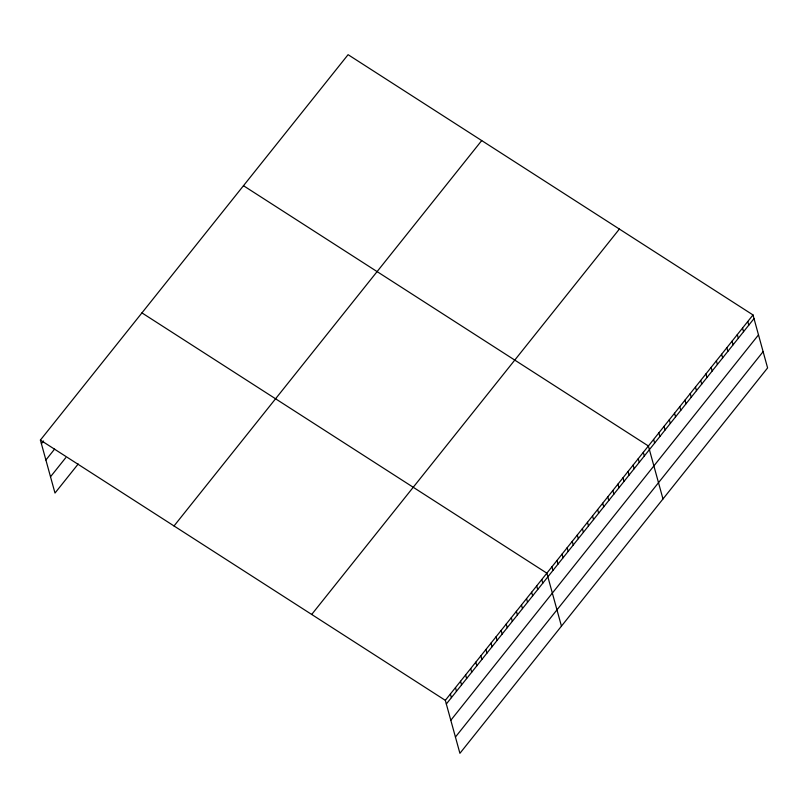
<?xml version="1.0" encoding="UTF-8"?>
<svg xmlns="http://www.w3.org/2000/svg" width="808" height="808" viewBox="0 0 808 808"><rect width="100%" height="100%" fill="white"/><g stroke="black" fill="none" stroke-linecap="round" stroke-linejoin="round"><path stroke-width="1.21" d="M40.4 440.077L348.086 54.681L753.005 314.948L767.6 367.923L459.914 753.319L445.319 700.344L40.4 440.077L54.995 493.052L78.204 463.984M41.41 443.733L43.581 441.006M45.894 460.005L54.59 449.107M50.51 476.771L65.741 457.702M174.023 525.968L481.709 140.572M311.696 614.454L619.383 229.058M445.319 700.344L753.005 314.948M446.329 704L754.015 318.604M450.803 720.281L758.5 334.886M455.429 737.048L763.116 351.652M243.471 185.709L648.39 445.986L662.984 498.96M141.935 312.888L546.854 573.165L561.449 626.139M747.774 321.503L748.784 325.159M742.542 328.058L743.552 331.714M737.32 334.603L738.32 338.259M732.088 341.158L733.088 344.814M726.857 347.713L727.867 351.369M721.625 354.257L722.635 357.914M716.393 360.812L717.403 364.469M711.161 367.367L712.171 371.024M705.929 373.912L706.939 377.578M700.698 380.467L701.708 384.123M695.466 387.022L696.476 390.678M690.244 393.567L691.244 397.233M685.012 400.122L686.012 403.778M679.78 406.676L680.78 410.333M674.549 413.231L675.559 416.888M669.317 419.776L670.327 423.432M664.085 426.331L665.095 429.987M658.853 432.886L659.863 436.542M653.621 439.431L654.631 443.087M643.32 452.349L644.319 456.005M638.239 458.702L639.249 462.358M633.159 465.065L634.169 468.721M628.089 471.418L629.089 475.084M623.008 477.781L624.018 481.437M617.928 484.144L618.938 487.8M612.858 490.496L613.858 494.153M607.778 496.859L608.788 500.516M602.697 503.212L603.707 506.879M597.627 509.575L598.627 513.231M592.547 515.938L593.557 519.595M587.466 522.291L588.476 525.947M582.396 528.654L583.406 532.31M577.316 535.007L578.326 538.673M572.236 541.37L573.246 545.026M567.165 547.733L568.175 551.389M562.085 554.086L563.095 557.742M557.005 560.449L558.015 564.105M551.935 566.812L552.945 570.468M541.774 579.528L542.784 583.184M536.704 585.881L537.714 589.547M531.624 592.244L532.634 595.9M526.543 598.607L527.553 602.263M521.473 604.96L522.483 608.616M516.393 611.323L517.403 614.979M511.312 617.676L512.322 621.342M506.242 624.039L507.252 627.695M501.162 630.402L502.172 634.058M496.082 636.755L497.092 640.411M491.011 643.117L492.022 646.774M485.931 649.47L486.941 653.137M480.861 655.833L481.861 659.49M475.781 662.196L476.791 665.853M470.7 668.549L471.71 672.205M465.63 674.912L466.63 678.569M460.55 681.265L461.56 684.932M455.47 687.628L456.48 691.284M450.399 693.991L451.399 697.647"/></g></svg>
